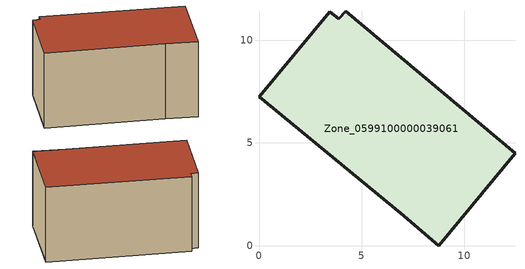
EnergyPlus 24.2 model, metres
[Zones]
Zone_0599100000039061
 floor ground (C_G): 3.46,11.39 3.9,11.06 4.22,11.41 12.47,4.51 8.76,0 6.91,1.58 0,7.25 z0
 wall outside (C_F): 8.76,0 12.47,4.51 4.22,11.41 3.9,11.06 3.46,11.39 0,7.25 6.91,1.58 8.76,0 z0:6.13
 roof outside (C_R): 3.9,11.06 3.46,11.39 0,7.25 6.91,1.58 8.76,0 12.47,4.51 4.22,11.41 z6.13
[BUILDING]
Pand.0599100000039061: North Axis=0; Terrain=City; Loads Convergence Tolerance Value=0.04; Temperature Convergence Tolerance Value=0.4; Solar Distribution=FullExterior; Maximum Number of Warmup Days=25; Minimum Number of Warmup Days=1
[Site:Location]
Rotterdam.The.Hague.AP_ZH_NLD Design_Conditions: Latitude=51.96; Longitude=4.45; Time Zone=1; Elevation=-4.5
[SITE:GROUNDTEMPERATURE:BUILDINGSURFACE]
18, 18, 18, 18, 18, 18, 18, 18, 18, 18, 18, 18
[MATERIAL] Thermal Absorptance=0.9; Solar Absorptance=0.7; Visible Absorptance=0.7
Name | Roughness | Thickness | Conductivity | Density | Specific Heat
G.TI.1946-1964 | MediumSmooth | 0.15 | 1 | 540 | 1210
F.TI.1946-1964 | Rough | 0.3 | 0.857143 | 1920 | 840
R.TI.1946-1964 | MediumRough | 0.2 | 0.277778 | 1500 | 1000
[CONSTRUCTION]
C_G: G.TI.1946-1964
C_F: F.TI.1946-1964
C_R: R.TI.1946-1964
[ZONE]
Zone_0599100000039061: Type=1; Multiplier=1; Ceiling Height=Autocalculate; Volume=Autocalculate; Floor Area=autocalculate; Part of Total Floor Area=Yes
[ZONEINFILTRATION:DESIGNFLOWRATE]
Infil_Zone_0599100000039061: Zone or ZoneList or Space or SpaceList=Zone_0599100000039061; Schedule=AlwaysOn; Design Flow Rate Calculation Method=Flow/Area; Flow Rate per Floor Area=0.003; Constant Term Coefficient=1; Temperature Term Coefficient=0; Velocity Term Coefficient=0; Velocity Squared Term Coefficient=0
[HVACTEMPLATE:ZONE:IDEALLOADSAIRSYSTEM]
Zone_0599100000039061: Maximum Heating Supply Air Temperature=50; Minimum Cooling Supply Air Temperature=13; Maximum Heating Supply Air Humidity Ratio=0.0156; Minimum Cooling Supply Air Humidity Ratio=0.0077; Heating Limit=NoLimit; Cooling Limit=NoLimit; Dehumidification Control Type=ConstantSensibleHeatRatio; Cooling Sensible Heat Ratio=0.7; Dehumidification Setpoint=60; Humidification Control Type=None; Humidification Setpoint=30; Outdoor Air Method=None; Outdoor Air Flow Rate per Person=0.00944; Outdoor Air Flow Rate per Zone Floor Area=0; Outdoor Air Flow Rate per Zone=0; Demand Controlled Ventilation Type=None; Outdoor Air Economizer Type=NoEconomizer; Heat Recovery Type=None; Sensible Heat Recovery Effectiveness=0.7; Latent Heat Recovery Effectiveness=0.65
[ZONECONTROL:THERMOSTAT]
ThermostatControl_Zone_0599100000039061: Zone or ZoneList=Zone_0599100000039061; Control Type Schedule=DualSetpointControlType; Control 1=Thermostat_Zone_0599100000039061; Temperature Difference Between Cutout And Setpoint=0
[THERMOSTATSETPOINT:DUALSETPOINT]
Thermostat_Zone_0599100000039061: Heating Setpoint Temperature Schedule=HeatingSetpoint_Zone_0599100000039061; Cooling Setpoint Temperature Schedule=CoolingSetpoint_Zone_0599100000039061
[SCHEDULE:COMPACT]
HeatingSetpoint_Zone_0599100000039061: Through: 12/31, For: AllDays, Until: 24:00, 21
CoolingSetpoint_Zone_0599100000039061: Through: 12/31, For: AllDays, Until: 24:00, 24
DualSetpointControlType: Through: 12/31, For: AllDays, Until: 24:00, 4
AlwaysOn: Through: 12/31, For: AllDays, Until: 24:00, 1
